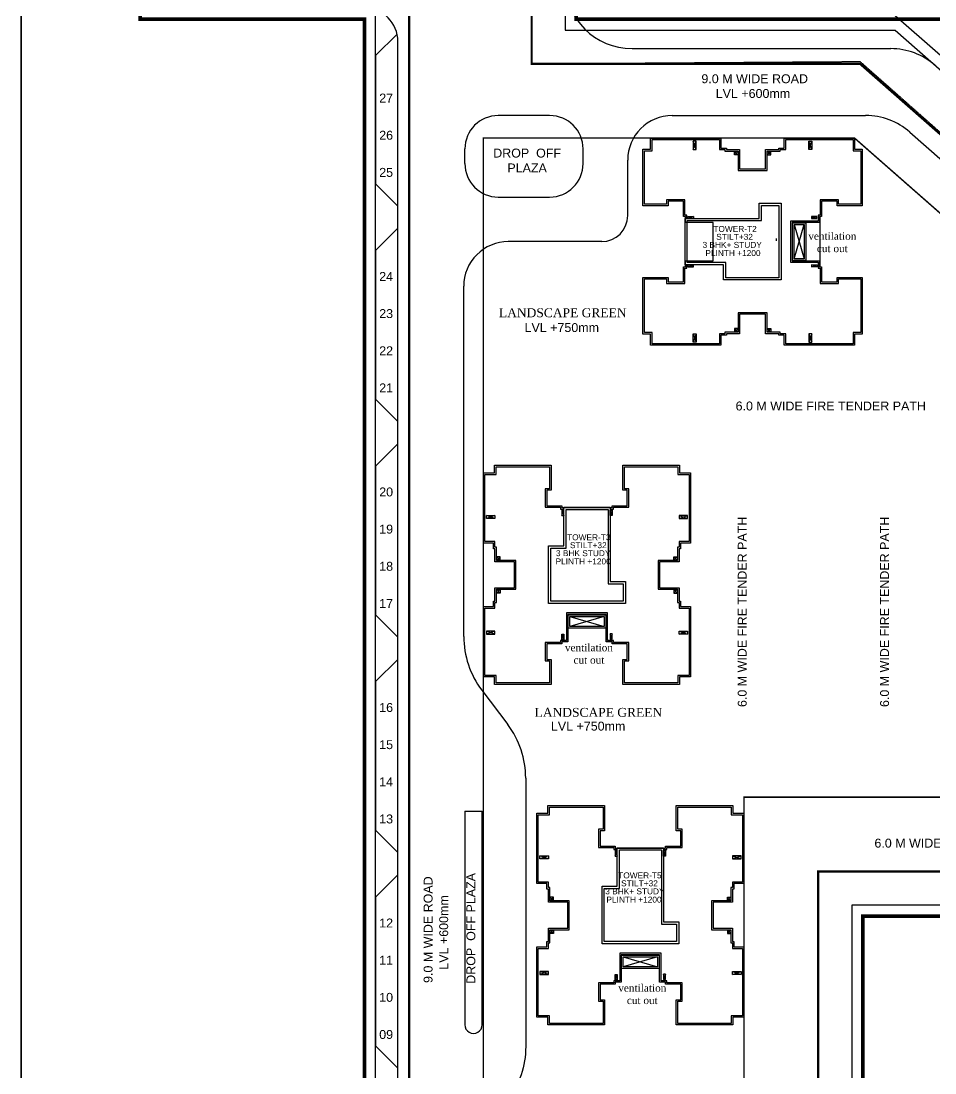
# Model space of a CAD drawing. Header units: millimetres. Extents: x 2061841 to 105821645, y -77612 to 48520811.
# Drawn here: x 105364670 to 105367483, y 48475048 to 48478287 of the extents above; entities that cross this region are included whole.
import ezdxf

# ---------------------------------------------------------------- set-up
doc = ezdxf.new("R2010")
doc.units = ezdxf.units.MM
doc.header["$LTSCALE"] = 10
doc.header["$MEASUREMENT"] = 0
for name, pattern in [('CENTER', [2, 1.25, -0.25, 0.25, -0.25]), ('DASHDOT', [1, 0.5, -0.25, 0, -0.25]), ('HIDDEN', [0.375, 0.25, -0.125])]:
    doc.linetypes.add(name, pattern=pattern)
for name, color, linetype in [('AC-GRND', 1, 'Continuous'), ('BORDER', 5, 'Continuous'), ('S-OPENING', 6, 'Continuous'), ('SHEET-TEXT', 7, 'Continuous')]:
    doc.layers.add(name, color=color, linetype=linetype)
doc.styles.add('Century', font='swiss.ttf')
doc.styles.add('Times', font='times.ttf')

# ---------------------------------------------------------------- blocks, each defined once
blk = doc.blocks.new('A$C82ecaa04')
at = {"layer": 'AC-GRND', "color": 2, "linetype": 'HIDDEN', "ltscale": 5}
blk.add_lwpolyline([(36173, -285933), (36173, -51647), (12900, -51647, -0.4142136), (8700, -47447), (8700, -46249), (8700, -38373), (6000, -38373), (6000, -27750), (6000, -24542), (8700, -24542), (8700, -6000), (28097, -6000), (52671, -27575), (52671, -54347), (52671, -66347), (96841, -66047), (146543, -109977), (146544, -130680), (142044, -130680), (142044, -170041), (125008, -170041), (125008, -175041), (91225, -175041), (91225, -240684)], format="xyb", dxfattribs=at)
blk = doc.blocks.new('TOWER-A TYPICAL FLOOR FRAMING PLAN N')
at = {"layer": 'BORDER', "color": 5}
blk.add_line((102601669.9, 48579100.4, 101.1), (102601669.9, 48519700.5, 101.1), dxfattribs=at)
at = {"layer": 'BORDER', "color": 5, "elevation": 101.1}
blk.add_lwpolyline([(102601669.4, 48577833.4), (102613169.4, 48577833.4), (102613169.4, 48568734.9), (102601669.4, 48568734.9)], close=True, dxfattribs=at)
at = {"layer": 'SHEET-TEXT', "ltscale": 51}
blk.add_line((102602634.5, 48577833.4, 101.1), (102606112.2, 48574780.5, 101.1), dxfattribs=at)
at = {"layer": 'SHEET-TEXT', "color": 8}
for p, q in [((102602827.1, 48576261.3, 101.1), (102602761, 48576195.2, 101.1)), ((102602829.7, 48571119.6, 101.1), (102602829.7, 48576238.4, 101.1)), ((102603550.4, 48576216.3, 101.1), (102604347.1, 48576216.3, 101.1)), ((102602761, 48576195.2, 101.1), (102602761, 48575800.5, 101.1)), ((102603296.7, 48576010.4, 101.1), (102603138.6, 48576010.4, 101.1)), ((102603674.2, 48576010.4, 101.1), (102604269.5, 48576010.4, 101.1)), ((102604405.4, 48575959.2, 101.1), (102604764.4, 48575644, 101.1)), ((102603035.6, 48575862.4, 101.1), (102603035.6, 48575907.4, 101.1)), ((102603399.7, 48575862.4, 101.1), (102603399.7, 48575907.4, 101.1)), ((102603536.9, 48575702.2, 101.1), (102603536.9, 48575873.1, 101.1)), ((102602829.7, 48575731.8, 101.1), (102602761, 48575800.5, 101.1)), ((102603138.6, 48575759.4, 101.1), (102603296.7, 48575759.4, 101.1)), ((102602829.7, 48575663.2, 101.1), (102602761, 48575594.5, 101.1)), ((102603456.9, 48575622.1, 101.1), (102603169.5, 48575622.1, 101.1)), ((102602761, 48575594.5, 101.1), (102602761, 48575136.9, 101.1)), ((102603032.2, 48574406.1, 101.1), (102603032.2, 48575484.8, 101.1)), ((102602829.7, 48575068.2, 101.1), (102602761, 48575136.9, 101.1)), ((102602829.7, 48574999.6, 101.1), (102602761, 48574931, 101.1)), ((102602761, 48574931, 101.1), (102602761, 48574473.3, 101.1)), ((102602829.7, 48574404.7, 101.1), (102602761, 48574473.3, 101.1)), ((102602829.7, 48574336, 101.1), (102602761, 48574267.4, 101.1)), ((102602761, 48574267.4, 101.1), (102602761, 48573809.7, 101.1)), ((102603087.5, 48574241.4, 101.1), (102603167.6, 48574135, 101.1)), ((102603035.6, 48573868.8, 101.1), (102603035.6, 48573211.1, 101.1)), ((102603035.6, 48573868.8, 101.1), (102603089, 48573868.8, 101.1)), ((102603089, 48573211.1, 101.1), (102603089, 48573868.8, 101.1)), ((102602829.7, 48573741.1, 101.1), (102602761, 48573809.7, 101.1)), ((102602829.7, 48573672.4, 101.1), (102602761, 48573603.8, 101.1)), ((102602761, 48573603.8, 101.1), (102602761, 48573146.1, 101.1)), ((102602829.7, 48573077.5, 101.1), (102602761, 48573146.1, 101.1))]:
    blk.add_line(p, q, dxfattribs=at)
at = {"layer": 'SHEET-TEXT', "ltscale": 0.5}
for p, q in [((102603611.9, 48575902.1, 101.1), (102603611.9, 48575936.4, 101.1)), ((102603611.9, 48575936.4, 101.1), (102603819.1, 48575936.4, 101.1)), ((102603819.1, 48575936.4, 101.1), (102603819.1, 48575905.5, 101.1)), ((102604023.7, 48575905.5, 101.1), (102604023.7, 48575936.4, 101.1)), ((102604023.7, 48575936.4, 101.1), (102604230.9, 48575936.4, 101.1)), ((102604230.9, 48575936.4, 101.1), (102604230.9, 48575902.1, 101.1)), ((102603588.4, 48575737.1, 101.1), (102603588.4, 48575902.1, 101.1)), ((102603588.4, 48575902.1, 101.1), (102603611.9, 48575902.1, 101.1)), ((102603819.1, 48575905.5, 101.1), (102603836.3, 48575905.5, 101.1)), ((102603836.3, 48575905.5, 101.1), (102603836.3, 48575900.9, 101.1)), ((102603836.3, 48575900.9, 101.1), (102603876.9, 48575900.9, 101.1)), ((102603876.9, 48575900.9, 101.1), (102603876.9, 48575841.2, 101.1)), ((102603965.9, 48575841.2, 101.1), (102603965.9, 48575900.9, 101.1)), ((102603965.9, 48575900.9, 101.1), (102604006.5, 48575900.9, 101.1)), ((102604006.5, 48575900.9, 101.1), (102604006.5, 48575905.5, 101.1)), ((102604006.5, 48575905.5, 101.1), (102604023.7, 48575905.5, 101.1)), ((102604230.9, 48575902.1, 101.1), (102604254.3, 48575902.1, 101.1)), ((102604254.3, 48575902.1, 101.1), (102604254.3, 48575737.1, 101.1)), ((102603876.9, 48575841.2, 101.1), (102603921.4, 48575841.2, 101.1)), ((102603921.4, 48575841.2, 101.1), (102603965.9, 48575841.2, 101.1)), ((102603713.3, 48575750.8, 101.1), (102603656.5, 48575750.8, 101.1)), ((102603656.5, 48575750.8, 101.1), (102603656.5, 48575737.1, 101.1)), ((102603713.3, 48575703.9, 101.1), (102603713.3, 48575750.8, 101.1)), ((102604186.2, 48575750.8, 101.1), (102604129.5, 48575750.8, 101.1)), ((102604129.5, 48575750.8, 101.1), (102604129.5, 48575703.9, 101.1)), ((102604186.2, 48575737.1, 101.1), (102604186.2, 48575750.8, 101.1)), ((102603656.5, 48575737.1, 101.1), (102603588.4, 48575737.1, 101.1)), ((102604254.3, 48575737.1, 101.1), (102604186.2, 48575737.1, 101.1)), ((102603719.1, 48575703.9, 101.1), (102603713.3, 48575703.9, 101.1)), ((102603719.1, 48575693.6, 101.1), (102603719.1, 48575703.9, 101.1)), ((102604038.5, 48575685.6, 101.1), (102604038.5, 48575558.6, 101.1)), ((102604123.1, 48575685.6, 101.1), (102604038.5, 48575685.6, 101.1)), ((102604129.5, 48575703.9, 101.1), (102604123.1, 48575703.9, 101.1)), ((102604123.1, 48575703.9, 101.1), (102604123.1, 48575685.6, 101.1)), ((102604038.5, 48575558.6, 101.1), (102604123.1, 48575558.6, 101.1)), ((102604123.1, 48575558.6, 101.1), (102604123.1, 48575540.3, 101.1)), ((102603713.3, 48575493.4, 101.1), (102603713.3, 48575540.3, 101.1)), ((102603713.3, 48575540.3, 101.1), (102603719.1, 48575540.3, 101.1)), ((102603719.1, 48575540.3, 101.1), (102603719.1, 48575550.6, 101.1)), ((102604123.1, 48575540.3, 101.1), (102604129.5, 48575540.3, 101.1)), ((102604129.5, 48575540.3, 101.1), (102604129.5, 48575493.4, 101.1)), ((102603588.4, 48575342.1, 101.1), (102603588.4, 48575507.1, 101.1)), ((102603588.4, 48575507.1, 101.1), (102603656.5, 48575507.1, 101.1)), ((102603656.5, 48575507.1, 101.1), (102603656.5, 48575493.4, 101.1)), ((102603656.5, 48575493.4, 101.1), (102603713.3, 48575493.4, 101.1)), ((102604129.5, 48575493.4, 101.1), (102604186.2, 48575493.4, 101.1)), ((102604186.2, 48575493.4, 101.1), (102604186.2, 48575507.1, 101.1)), ((102604186.2, 48575507.1, 101.1), (102604254.3, 48575507.1, 101.1)), ((102604254.3, 48575507.1, 101.1), (102604254.3, 48575342.1, 101.1)), ((102603921.4, 48575403, 101.1), (102603876.9, 48575403, 101.1)), ((102603876.9, 48575403, 101.1), (102603876.9, 48575343.3, 101.1)), ((102603965.9, 48575403, 101.1), (102603921.4, 48575403, 101.1)), ((102603965.9, 48575343.3, 101.1), (102603965.9, 48575403, 101.1)), ((102603611.9, 48575342.1, 101.1), (102603588.4, 48575342.1, 101.1)), ((102603611.9, 48575307.8, 101.1), (102603611.9, 48575342.1, 101.1)), ((102603836.3, 48575338.7, 101.1), (102603819.1, 48575338.7, 101.1)), ((102603819.1, 48575338.7, 101.1), (102603819.1, 48575307.8, 101.1)), ((102603876.9, 48575343.3, 101.1), (102603836.3, 48575343.3, 101.1)), ((102603836.3, 48575343.3, 101.1), (102603836.3, 48575338.7, 101.1)), ((102604006.5, 48575343.3, 101.1), (102603965.9, 48575343.3, 101.1)), ((102604006.5, 48575338.7, 101.1), (102604006.5, 48575343.3, 101.1)), ((102604023.7, 48575338.7, 101.1), (102604006.5, 48575338.7, 101.1)), ((102604023.7, 48575307.8, 101.1), (102604023.7, 48575338.7, 101.1)), ((102604254.3, 48575342.1, 101.1), (102604230.9, 48575342.1, 101.1)), ((102604230.9, 48575342.1, 101.1), (102604230.9, 48575307.8, 101.1)), ((102603819.1, 48575307.8, 101.1), (102603611.9, 48575307.8, 101.1)), ((102604230.9, 48575307.8, 101.1), (102604023.7, 48575307.8, 101.1)), ((102603097.4, 48574698.4, 101.1), (102603097.4, 48574905.6, 101.1)), ((102603097.4, 48574905.6, 101.1), (102603131.7, 48574905.6, 101.1)), ((102603131.7, 48574905.6, 101.1), (102603131.7, 48574929.1, 101.1)), ((102603131.7, 48574929.1, 101.1), (102603296.7, 48574929.1, 101.1)), ((102603296.7, 48574929.1, 101.1), (102603296.7, 48574861, 101.1)), ((102603526.7, 48574861, 101.1), (102603526.7, 48574929.1, 101.1)), ((102603526.7, 48574929.1, 101.1), (102603691.7, 48574929.1, 101.1)), ((102603691.7, 48574929.1, 101.1), (102603691.7, 48574905.6, 101.1)), ((102603691.7, 48574905.6, 101.1), (102603726, 48574905.6, 101.1)), ((102603726, 48574905.6, 101.1), (102603726, 48574698.4, 101.1)), ((102603296.7, 48574861, 101.1), (102603283, 48574861, 101.1)), ((102603283, 48574861, 101.1), (102603283, 48574804.3, 101.1)), ((102603540.4, 48574861, 101.1), (102603526.7, 48574861, 101.1)), ((102603540.4, 48574804.3, 101.1), (102603540.4, 48574861, 101.1)), ((102603283, 48574804.3, 101.1), (102603329.9, 48574804.3, 101.1)), ((102603329.9, 48574804.3, 101.1), (102603329.9, 48574798.4, 101.1)), ((102603329.9, 48574798.4, 101.1), (102603340.2, 48574798.4, 101.1)), ((102603483.2, 48574798.4, 101.1), (102603493.5, 48574798.4, 101.1)), ((102603493.5, 48574798.4, 101.1), (102603493.5, 48574804.3, 101.1)), ((102603493.5, 48574804.3, 101.1), (102603540.4, 48574804.3, 101.1)), ((102603128.3, 48574698.4, 101.1), (102603097.4, 48574698.4, 101.1)), ((102603128.3, 48574681.3, 101.1), (102603128.3, 48574698.4, 101.1)), ((102603132.9, 48574681.3, 101.1), (102603128.3, 48574681.3, 101.1)), ((102603132.9, 48574640.7, 101.1), (102603132.9, 48574681.3, 101.1)), ((102603695.1, 48574681.3, 101.1), (102603690.5, 48574681.3, 101.1)), ((102603690.5, 48574681.3, 101.1), (102603690.5, 48574640.7, 101.1)), ((102603726, 48574698.4, 101.1), (102603695.1, 48574698.4, 101.1)), ((102603695.1, 48574698.4, 101.1), (102603695.1, 48574681.3, 101.1)), ((102603192.6, 48574640.7, 101.1), (102603132.9, 48574640.7, 101.1)), ((102603192.6, 48574596.2, 101.1), (102603192.6, 48574640.7, 101.1)), ((102603690.5, 48574640.7, 101.1), (102603630.8, 48574640.7, 101.1)), ((102603630.8, 48574640.7, 101.1), (102603630.8, 48574596.2, 101.1)), ((102603192.6, 48574551.7, 101.1), (102603192.6, 48574596.2, 101.1)), ((102603630.8, 48574596.2, 101.1), (102603630.8, 48574551.7, 101.1)), ((102603132.9, 48574511, 101.1), (102603132.9, 48574551.7, 101.1)), ((102603132.9, 48574551.7, 101.1), (102603192.6, 48574551.7, 101.1)), ((102603630.8, 48574551.7, 101.1), (102603690.5, 48574551.7, 101.1)), ((102603690.5, 48574551.7, 101.1), (102603690.5, 48574511, 101.1)), ((102603097.4, 48574286.7, 101.1), (102603097.4, 48574493.9, 101.1)), ((102603097.4, 48574493.9, 101.1), (102603128.3, 48574493.9, 101.1)), ((102603128.3, 48574493.9, 101.1), (102603128.3, 48574511, 101.1)), ((102603128.3, 48574511, 101.1), (102603132.9, 48574511, 101.1)), ((102603690.5, 48574511, 101.1), (102603695.1, 48574511, 101.1)), ((102603695.1, 48574511, 101.1), (102603695.1, 48574493.9, 101.1)), ((102603695.1, 48574493.9, 101.1), (102603726, 48574493.9, 101.1)), ((102603726, 48574493.9, 101.1), (102603726, 48574286.7, 101.1)), ((102603475.2, 48574479, 101.1), (102603348.2, 48574479, 101.1)), ((102603348.2, 48574479, 101.1), (102603348.2, 48574394.4, 101.1)), ((102603475.2, 48574394.4, 101.1), (102603475.2, 48574479, 101.1)), ((102603329.9, 48574388, 101.1), (102603283, 48574388, 101.1)), ((102603283, 48574388, 101.1), (102603283, 48574331.3, 101.1)), ((102603348.2, 48574394.4, 101.1), (102603329.9, 48574394.4, 101.1)), ((102603329.9, 48574394.4, 101.1), (102603329.9, 48574388, 101.1)), ((102603493.5, 48574394.4, 101.1), (102603475.2, 48574394.4, 101.1)), ((102603493.5, 48574388, 101.1), (102603493.5, 48574394.4, 101.1)), ((102603540.4, 48574388, 101.1), (102603493.5, 48574388, 101.1)), ((102603540.4, 48574331.3, 101.1), (102603540.4, 48574388, 101.1)), ((102603283, 48574331.3, 101.1), (102603296.7, 48574331.3, 101.1)), ((102603296.7, 48574331.3, 101.1), (102603296.7, 48574263.2, 101.1)), ((102603526.7, 48574263.2, 101.1), (102603526.7, 48574331.3, 101.1)), ((102603526.7, 48574331.3, 101.1), (102603540.4, 48574331.3, 101.1)), ((102603131.7, 48574286.7, 101.1), (102603097.4, 48574286.7, 101.1)), ((102603131.7, 48574263.2, 101.1), (102603131.7, 48574286.7, 101.1)), ((102603296.7, 48574263.2, 101.1), (102603131.7, 48574263.2, 101.1)), ((102603691.7, 48574263.2, 101.1), (102603526.7, 48574263.2, 101.1)), ((102603726, 48574286.7, 101.1), (102603691.7, 48574286.7, 101.1)), ((102603691.7, 48574286.7, 101.1), (102603691.7, 48574263.2, 101.1)), ((102603296.1, 48573857.6, 101.1), (102603296.1, 48573881.1, 101.1)), ((102603296.1, 48573881.1, 101.1), (102603461.1, 48573881.1, 101.1)), ((102603461.1, 48573881.1, 101.1), (102603461.1, 48573813, 101.1)), ((102603691, 48573813, 101.1), (102603691, 48573881.1, 101.1)), ((102603691, 48573881.1, 101.1), (102603856, 48573881.1, 101.1)), ((102603856, 48573881.1, 101.1), (102603856, 48573857.6, 101.1)), ((102603261.8, 48573650.4, 101.1), (102603261.8, 48573857.6, 101.1)), ((102603261.8, 48573857.6, 101.1), (102603296.1, 48573857.6, 101.1)), ((102603856, 48573857.6, 101.1), (102603890.3, 48573857.6, 101.1)), ((102603890.3, 48573857.6, 101.1), (102603890.3, 48573650.4, 101.1)), ((102603461.1, 48573813, 101.1), (102603447.3, 48573813, 101.1)), ((102603447.3, 48573813, 101.1), (102603447.3, 48573756.3, 101.1)), ((102603704.8, 48573813, 101.1), (102603691, 48573813, 101.1)), ((102603704.8, 48573756.3, 101.1), (102603704.8, 48573813, 101.1)), ((102603447.3, 48573756.3, 101.1), (102603494.3, 48573756.3, 101.1)), ((102603494.3, 48573756.3, 101.1), (102603494.3, 48573750.4, 101.1)), ((102603494.3, 48573750.4, 101.1), (102603504.5, 48573750.4, 101.1)), ((102603647.6, 48573750.4, 101.1), (102603657.9, 48573750.4, 101.1)), ((102603657.9, 48573750.4, 101.1), (102603657.9, 48573756.3, 101.1)), ((102603657.9, 48573756.3, 101.1), (102603704.8, 48573756.3, 101.1)), ((102603292.7, 48573650.4, 101.1), (102603261.8, 48573650.4, 101.1)), ((102603292.7, 48573633.3, 101.1), (102603292.7, 48573650.4, 101.1)), ((102603890.3, 48573650.4, 101.1), (102603859.5, 48573650.4, 101.1)), ((102603859.5, 48573650.4, 101.1), (102603859.5, 48573633.3, 101.1)), ((102603297.2, 48573633.3, 101.1), (102603292.7, 48573633.3, 101.1)), ((102603297.2, 48573592.7, 101.1), (102603297.2, 48573633.3, 101.1)), ((102603859.5, 48573633.3, 101.1), (102603854.9, 48573633.3, 101.1)), ((102603854.9, 48573633.3, 101.1), (102603854.9, 48573592.7, 101.1)), ((102603357, 48573592.7, 101.1), (102603297.2, 48573592.7, 101.1)), ((102603357, 48573548.1, 101.1), (102603357, 48573592.7, 101.1)), ((102603854.9, 48573592.7, 101.1), (102603795.2, 48573592.7, 101.1)), ((102603795.2, 48573592.7, 101.1), (102603795.2, 48573548.1, 101.1)), ((102603357, 48573503.6, 101.1), (102603357, 48573548.1, 101.1)), ((102603795.2, 48573548.1, 101.1), (102603795.2, 48573503.6, 101.1)), ((102603297.2, 48573463, 101.1), (102603297.2, 48573503.6, 101.1)), ((102603297.2, 48573503.6, 101.1), (102603357, 48573503.6, 101.1)), ((102603795.2, 48573503.6, 101.1), (102603854.9, 48573503.6, 101.1)), ((102603854.9, 48573503.6, 101.1), (102603854.9, 48573463, 101.1)), ((102603292.7, 48573445.9, 101.1), (102603292.7, 48573463, 101.1)), ((102603292.7, 48573463, 101.1), (102603297.2, 48573463, 101.1)), ((102603854.9, 48573463, 101.1), (102603859.5, 48573463, 101.1)), ((102603859.5, 48573463, 101.1), (102603859.5, 48573445.9, 101.1)), ((102603261.8, 48573238.7, 101.1), (102603261.8, 48573445.9, 101.1)), ((102603261.8, 48573445.9, 101.1), (102603292.7, 48573445.9, 101.1)), ((102603639.6, 48573431, 101.1), (102603512.6, 48573431, 101.1)), ((102603512.6, 48573431, 101.1), (102603512.6, 48573346.4, 101.1)), ((102603639.6, 48573346.4, 101.1), (102603639.6, 48573431, 101.1)), ((102603859.5, 48573445.9, 101.1), (102603890.3, 48573445.9, 101.1)), ((102603890.3, 48573445.9, 101.1), (102603890.3, 48573238.7, 101.1)), ((102603494.3, 48573340, 101.1), (102603447.3, 48573340, 101.1)), ((102603447.3, 48573340, 101.1), (102603447.3, 48573283.3, 101.1)), ((102603512.6, 48573346.4, 101.1), (102603494.3, 48573346.4, 101.1)), ((102603494.3, 48573346.4, 101.1), (102603494.3, 48573340, 101.1)), ((102603657.9, 48573346.4, 101.1), (102603639.6, 48573346.4, 101.1)), ((102603657.9, 48573340, 101.1), (102603657.9, 48573346.4, 101.1)), ((102603704.8, 48573340, 101.1), (102603657.9, 48573340, 101.1)), ((102603704.8, 48573283.3, 101.1), (102603704.8, 48573340, 101.1)), ((102603447.3, 48573283.3, 101.1), (102603461.1, 48573283.3, 101.1)), ((102603461.1, 48573283.3, 101.1), (102603461.1, 48573215.2, 101.1)), ((102603691, 48573215.2, 101.1), (102603691, 48573283.3, 101.1)), ((102603691, 48573283.3, 101.1), (102603704.8, 48573283.3, 101.1)), ((102603296.1, 48573238.7, 101.1), (102603261.8, 48573238.7, 101.1)), ((102603296.1, 48573215.2, 101.1), (102603296.1, 48573238.7, 101.1)), ((102603890.3, 48573238.7, 101.1), (102603856, 48573238.7, 101.1)), ((102603856, 48573238.7, 101.1), (102603856, 48573215.2, 101.1)), ((102603461.1, 48573215.2, 101.1), (102603296.1, 48573215.2, 101.1)), ((102603856, 48573215.2, 101.1), (102603691, 48573215.2, 101.1))]:
    blk.add_line(p, q, dxfattribs=at)
at = {"layer": 'SHEET-TEXT', "ltscale": 3500}
for p, q in [((102603748, 48575905.5, 101.1), (102603738.9, 48575931.8, 101.1)), ((102603738.9, 48575905.5, 101.1), (102603748, 48575931.8, 101.1)), ((102604094.7, 48575905.5, 101.1), (102604103.9, 48575931.8, 101.1)), ((102604103.9, 48575905.5, 101.1), (102604094.7, 48575931.8, 101.1)), ((102603875.7, 48575899.8, 101.1), (102603865.4, 48575889.8, 101.1)), ((102603865.4, 48575899.8, 101.1), (102603875.7, 48575889.8, 101.1)), ((102603965.9, 48575900.9, 101.1), (102603977.3, 48575889.8, 101.1)), ((102603977.3, 48575900.9, 101.1), (102603965.9, 48575889.8, 101.1)), ((102603722.5, 48575699.3, 101.1), (102603739.1, 48575693.6, 101.1)), ((102603739.1, 48575699.3, 101.1), (102603722.5, 48575693.6, 101.1)), ((102604119.6, 48575699.3, 101.1), (102604103.1, 48575693.6, 101.1)), ((102604103.1, 48575699.3, 101.1), (102604119.6, 48575693.6, 101.1)), ((102603722.5, 48575544.9, 101.1), (102603739.1, 48575550.6, 101.1)), ((102603739.1, 48575544.9, 101.1), (102603722.5, 48575550.6, 101.1)), ((102604120.2, 48575544.9, 101.1), (102604103.1, 48575550.6, 101.1)), ((102604103.1, 48575544.9, 101.1), (102604120.2, 48575550.6, 101.1)), ((102603748, 48575338.7, 101.1), (102603738.9, 48575312.4, 101.1)), ((102603738.9, 48575338.7, 101.1), (102603748, 48575312.4, 101.1)), ((102603876.9, 48575343.3, 101.1), (102603865.4, 48575354.4, 101.1)), ((102603865.4, 48575343.3, 101.1), (102603876.9, 48575354.4, 101.1)), ((102603965.9, 48575343.3, 101.1), (102603977.3, 48575354.4, 101.1)), ((102603977.3, 48575343.3, 101.1), (102603965.9, 48575354.4, 101.1)), ((102604094.7, 48575338.7, 101.1), (102604103.9, 48575312.4, 101.1)), ((102604103.9, 48575338.7, 101.1), (102604094.7, 48575312.4, 101.1)), ((102603128.3, 48574769.5, 101.1), (102603102, 48574778.6, 101.1)), ((102603128.3, 48574778.6, 101.1), (102603102, 48574769.5, 101.1)), ((102603334.5, 48574795, 101.1), (102603340.2, 48574778.4, 101.1)), ((102603334.5, 48574778.4, 101.1), (102603340.2, 48574795, 101.1)), ((102603488.9, 48574795, 101.1), (102603483.2, 48574778.4, 101.1)), ((102603488.9, 48574778.4, 101.1), (102603483.2, 48574795, 101.1)), ((102603695.1, 48574769.5, 101.1), (102603721.4, 48574778.6, 101.1)), ((102603695.1, 48574778.6, 101.1), (102603721.4, 48574769.5, 101.1)), ((102603132.9, 48574640.7, 101.1), (102603144, 48574652.1, 101.1)), ((102603132.9, 48574652.1, 101.1), (102603144, 48574640.7, 101.1)), ((102603689.4, 48574641.8, 101.1), (102603679.4, 48574652.1, 101.1)), ((102603689.4, 48574652.1, 101.1), (102603679.4, 48574641.8, 101.1)), ((102603132.9, 48574551.7, 101.1), (102603144, 48574540.2, 101.1)), ((102603132.9, 48574540.2, 101.1), (102603144, 48574551.7, 101.1)), ((102603690.5, 48574551.7, 101.1), (102603679.4, 48574540.2, 101.1)), ((102603690.5, 48574540.2, 101.1), (102603679.4, 48574551.7, 101.1)), ((102603128.3, 48574422.8, 101.1), (102603102, 48574413.7, 101.1)), ((102603128.3, 48574413.7, 101.1), (102603102, 48574422.8, 101.1)), ((102603695.1, 48574422.8, 101.1), (102603721.4, 48574413.7, 101.1)), ((102603695.1, 48574413.7, 101.1), (102603721.4, 48574422.8, 101.1)), ((102603334.5, 48574397.3, 101.1), (102603340.2, 48574414.5, 101.1)), ((102603334.5, 48574414.5, 101.1), (102603340.2, 48574397.3, 101.1)), ((102603488.9, 48574397.9, 101.1), (102603483.2, 48574414.5, 101.1)), ((102603488.9, 48574414.5, 101.1), (102603483.2, 48574397.9, 101.1)), ((102603498.8, 48573747, 101.1), (102603504.5, 48573730.4, 101.1)), ((102603498.8, 48573730.4, 101.1), (102603504.5, 48573747, 101.1)), ((102603653.3, 48573747, 101.1), (102603647.6, 48573730.4, 101.1)), ((102603653.3, 48573730.4, 101.1), (102603647.6, 48573747, 101.1)), ((102603292.7, 48573721.5, 101.1), (102603266.3, 48573730.6, 101.1)), ((102603292.7, 48573730.6, 101.1), (102603266.3, 48573721.5, 101.1)), ((102603859.5, 48573721.5, 101.1), (102603885.8, 48573730.6, 101.1)), ((102603859.5, 48573730.6, 101.1), (102603885.8, 48573721.5, 101.1)), ((102603297.2, 48573592.7, 101.1), (102603308.3, 48573604.1, 101.1)), ((102603297.2, 48573604.1, 101.1), (102603308.3, 48573592.7, 101.1)), ((102603853.7, 48573593.8, 101.1), (102603843.8, 48573604.1, 101.1)), ((102603853.7, 48573604.1, 101.1), (102603843.8, 48573593.8, 101.1)), ((102603297.2, 48573503.6, 101.1), (102603308.3, 48573492.2, 101.1)), ((102603297.2, 48573492.2, 101.1), (102603308.3, 48573503.6, 101.1)), ((102603854.9, 48573503.6, 101.1), (102603843.8, 48573492.2, 101.1)), ((102603854.9, 48573492.2, 101.1), (102603843.8, 48573503.6, 101.1)), ((102603292.7, 48573374.8, 101.1), (102603266.3, 48573365.7, 101.1)), ((102603292.7, 48573365.7, 101.1), (102603266.3, 48573374.8, 101.1)), ((102603498.8, 48573349.3, 101.1), (102603504.5, 48573366.5, 101.1)), ((102603498.8, 48573366.5, 101.1), (102603504.5, 48573349.3, 101.1)), ((102603653.3, 48573349.9, 101.1), (102603647.6, 48573366.5, 101.1)), ((102603653.3, 48573366.5, 101.1), (102603647.6, 48573349.9, 101.1)), ((102603859.5, 48573374.8, 101.1), (102603885.8, 48573365.7, 101.1)), ((102603859.5, 48573365.7, 101.1), (102603885.8, 48573374.8, 101.1))]:
    blk.add_line(p, q, dxfattribs=at)
at = {"layer": 'SHEET-TEXT'}
for p, q in [((102604049.5, 48575569.6, 101.1), (102604080.5, 48575674.6, 101.1)), ((102604049.5, 48575674.6, 101.1), (102604080.5, 48575569.6, 101.1)), ((102603994.3, 48575631.4, 101.1), (102603994.3, 48575624.2, 101.1)), ((102603359.2, 48574468, 101.1), (102603464.2, 48574437, 101.1)), ((102603464.2, 48574468, 101.1), (102603359.2, 48574437, 101.1)), ((102603523.5, 48573420, 101.1), (102603628.6, 48573389, 101.1)), ((102603628.6, 48573420, 101.1), (102603523.5, 48573389, 101.1))]:
    blk.add_line(p, q, dxfattribs=at)
at = {"layer": 'SHEET-TEXT', "linetype": 'CENTER', "ltscale": 3, "const_width": 11.4, "elevation": 101.1}
for points in [[(102605529.1, 48575639.6), (102605526.8, 48573545.2), (102604261, 48573545.2), (102604261, 48572317.8)], [(102602726.7, 48571021.5), (102602726.7, 48576307), (102602036.3, 48576307), (102602036.3, 48577687.9), (102603378.8, 48577687.9), (102603378.8, 48576307), (102604373.3, 48576307), (102605205.7, 48576307), (102605795.3, 48575789.4), (102605795.3, 48575655.5), (102605529.1, 48575655.5)]]:
    blk.add_lwpolyline(points, dxfattribs=at)
at = {"layer": 'SHEET-TEXT', "color": 8, "elevation": 101.1}
blk.add_lwpolyline([(102602785.3, 48571016.8), (102602761, 48571037.4), (102602761, 48576341.3), (102602070.6, 48576341.3), (102602070.6, 48577653.6), (102602787.4, 48577653.6), (102603344.5, 48577164.5), (102603344.5, 48576272.7), (102604360.4, 48576272.7), (102605492.5, 48575278.8), (102605492.5, 48573579.6), (102604226.7, 48573579.6), (102604226.7, 48572283.4), (102607295.3, 48572283.4), (102607295.3, 48572245.1), (102608829.7, 48572245.1), (102608829.7, 48572130), (102609325.5, 48572130), (102609505, 48571971.2), (102608995.2, 48570856.2), (102607295.3, 48570856.2), (102607295.3, 48570817.8), (102603019.6, 48570817.8), (102603004.4, 48570830.7)], dxfattribs=at)
at = {"layer": 'SHEET-TEXT', "color": 8, "linetype": 'DASHDOT', "ltscale": 5, "const_width": 6.86, "elevation": 101.1}
blk.add_lwpolyline([(102608726.7, 48572142.1), (102607192.4, 48572142.1), (102607192.4, 48572180.5), (102604123.7, 48572180.5), (102604123.7, 48573682.6), (102605389.5, 48573682.6), (102605389.5, 48575171.3), (102604252.2, 48576169.7), (102603241.5, 48576169.7), (102603241.5, 48577057), (102602679.2, 48577550.6), (102602173.6, 48577550.6), (102602173.6, 48576444.3), (102602864, 48576444.3), (102602864, 48571145.1), (102603128.1, 48570920.8), (102607192.4, 48570920.8), (102607192.4, 48570959.2), (102608928.8, 48570959.2), (102609379.7, 48571944.6), (102609286.4, 48572027.1), (102608726.7, 48572027.1)], close=True, dxfattribs=at)
at = {"layer": 'SHEET-TEXT', "color": 8, "linetype": 'HIDDEN', "ltscale": 10, "const_width": 4.58, "elevation": 101.1}
blk.add_lwpolyline([(102605160.7, 48575128.6), (102605160.7, 48573911.4), (102603894.9, 48573911.4), (102603894.9, 48571951.6), (102606963.5, 48571951.6), (102606963.5, 48571913.3), (102608497.9, 48571913.3), (102608497.9, 48571798.2), (102609061.1, 48571798.2), (102608782.1, 48571188), (102606963.6, 48571188), (102606963.6, 48571149.6), (102603141.4, 48571149.6), (102603092.8, 48571190.9), (102603092.8, 48575940.9), (102604235.4, 48575940.9)], close=True, dxfattribs=at)
at = {"layer": 'SHEET-TEXT', "ltscale": 0.5, "elevation": 101.1}
for points in [[(102603714.5, 48575693.6), (102603714.5, 48575699.3), (102603708.7, 48575699.3), (102603708.7, 48575746.2), (102603661.1, 48575746.2), (102603661.1, 48575732.5), (102603583.9, 48575732.5), (102603583.9, 48575906.6), (102603607.3, 48575906.6), (102603607.3, 48575941), (102603823.7, 48575941), (102603823.7, 48575910.1), (102603840.8, 48575910.1), (102603840.8, 48575905.5), (102603881.4, 48575905.5), (102603881.4, 48575845.8), (102603921.4, 48575845.8), (102603961.3, 48575845.8), (102603961.3, 48575905.5), (102604001.9, 48575905.5), (102604001.9, 48575910.1), (102604019.1, 48575910.1), (102604019.1, 48575941), (102604235.4, 48575941), (102604235.4, 48575906.6), (102604258.9, 48575906.6), (102604258.9, 48575732.5), (102604181.7, 48575732.5), (102604181.7, 48575746.2), (102604134.1, 48575746.2), (102604134.1, 48575699.3), (102604127.7, 48575699.3), (102604127.7, 48575681)], [(102604127.7, 48575681), (102604043.1, 48575681), (102604043.1, 48575563.2), (102604127.7, 48575563.2), (102604127.7, 48575544.9), (102604134.1, 48575544.9), (102604134.1, 48575498), (102604181.7, 48575498), (102604181.7, 48575511.7), (102604258.9, 48575511.7), (102604258.9, 48575337.5), (102604235.4, 48575337.5), (102604235.4, 48575303.2), (102604019.1, 48575303.2), (102604019.1, 48575334.1), (102604001.9, 48575334.1), (102604001.9, 48575338.7), (102603961.3, 48575338.7), (102603961.3, 48575398.4), (102603921.4, 48575398.4), (102603881.4, 48575398.4), (102603881.4, 48575338.7), (102603840.8, 48575338.7), (102603840.8, 48575334.1), (102603823.7, 48575334.1), (102603823.7, 48575303.2), (102603607.3, 48575303.2), (102603607.3, 48575337.5), (102603583.9, 48575337.5), (102603583.9, 48575511.7), (102603661.1, 48575511.7), (102603661.1, 48575498), (102603708.7, 48575498), (102603708.7, 48575544.9), (102603714.5, 48575544.9), (102603714.5, 48575550.6)], [(102603470.6, 48574389.9), (102603470.6, 48574474.4), (102603352.8, 48574474.4), (102603352.8, 48574389.9), (102603334.5, 48574389.9), (102603334.5, 48574383.5), (102603287.6, 48574383.5), (102603287.6, 48574335.9), (102603301.3, 48574335.9), (102603301.3, 48574258.6), (102603127.2, 48574258.6), (102603127.2, 48574282.1), (102603092.8, 48574282.1), (102603092.8, 48574498.5), (102603123.7, 48574498.5), (102603123.7, 48574515.6), (102603128.3, 48574515.6), (102603128.3, 48574556.2), (102603188, 48574556.2), (102603188, 48574596.2), (102603188, 48574636.1), (102603128.3, 48574636.1), (102603128.3, 48574676.7), (102603123.7, 48574676.7), (102603123.7, 48574693.9), (102603092.8, 48574693.9), (102603092.8, 48574910.2), (102603127.2, 48574910.2), (102603127.2, 48574933.7), (102603301.3, 48574933.7), (102603301.3, 48574856.4), (102603287.6, 48574856.4), (102603287.6, 48574808.8), (102603334.5, 48574808.8), (102603334.5, 48574803), (102603340.2, 48574803)], [(102603483.2, 48574803), (102603488.9, 48574803), (102603488.9, 48574808.8), (102603535.8, 48574808.8), (102603535.8, 48574856.4), (102603522.1, 48574856.4), (102603522.1, 48574933.7), (102603696.3, 48574933.7), (102603696.3, 48574910.2), (102603730.6, 48574910.2), (102603730.6, 48574693.9), (102603699.7, 48574693.9), (102603699.7, 48574676.7), (102603695.1, 48574676.7), (102603695.1, 48574636.1), (102603635.4, 48574636.1), (102603635.4, 48574596.2), (102603635.4, 48574556.2), (102603695.1, 48574556.2), (102603695.1, 48574515.6), (102603699.7, 48574515.6), (102603699.7, 48574498.5), (102603730.6, 48574498.5), (102603730.6, 48574282.1), (102603696.3, 48574282.1), (102603696.3, 48574258.6), (102603522.1, 48574258.6), (102603522.1, 48574335.9), (102603535.8, 48574335.9), (102603535.8, 48574383.5), (102603488.9, 48574383.5), (102603488.9, 48574389.9), (102603470.6, 48574389.9)], [(102603635, 48573341.9), (102603635, 48573426.4), (102603517.1, 48573426.4), (102603517.1, 48573341.9), (102603498.8, 48573341.9), (102603498.8, 48573335.5), (102603451.9, 48573335.5), (102603451.9, 48573287.9), (102603465.6, 48573287.9), (102603465.6, 48573210.6), (102603291.5, 48573210.6), (102603291.5, 48573234.1), (102603257.2, 48573234.1), (102603257.2, 48573450.4), (102603288.1, 48573450.4), (102603288.1, 48573467.6), (102603292.7, 48573467.6), (102603292.7, 48573508.2), (102603352.4, 48573508.2), (102603352.4, 48573548.1), (102603352.4, 48573588.1), (102603292.7, 48573588.1), (102603292.7, 48573628.7), (102603288.1, 48573628.7), (102603288.1, 48573645.9), (102603257.2, 48573645.9), (102603257.2, 48573862.2), (102603291.5, 48573862.2), (102603291.5, 48573885.7), (102603465.6, 48573885.7), (102603465.6, 48573808.4), (102603451.9, 48573808.4), (102603451.9, 48573760.8), (102603498.8, 48573760.8), (102603498.8, 48573755), (102603504.5, 48573755)], [(102603647.6, 48573755), (102603653.3, 48573755), (102603653.3, 48573760.8), (102603700.2, 48573760.8), (102603700.2, 48573808.4), (102603686.5, 48573808.4), (102603686.5, 48573885.7), (102603860.6, 48573885.7), (102603860.6, 48573862.2), (102603894.9, 48573862.2), (102603894.9, 48573645.9), (102603864, 48573645.9), (102603864, 48573628.7), (102603859.5, 48573628.7), (102603859.5, 48573588.1), (102603799.7, 48573588.1), (102603799.7, 48573548.1), (102603799.7, 48573508.2), (102603859.5, 48573508.2), (102603859.5, 48573467.6), (102603864, 48573467.6), (102603864, 48573450.4), (102603894.9, 48573450.4), (102603894.9, 48573234.1), (102603860.6, 48573234.1), (102603860.6, 48573210.6), (102603686.5, 48573210.6), (102603686.5, 48573287.9), (102603700.2, 48573287.9), (102603700.2, 48573335.5), (102603653.3, 48573335.5), (102603653.3, 48573341.9), (102603635, 48573341.9)]]:
    blk.add_lwpolyline(points, dxfattribs=at)
at = {"layer": 'SHEET-TEXT', "color": 1, "ltscale": 0.5, "elevation": 101.1}
for points in [[(102604128.2, 48575699.3), (102604128.2, 48575544.9), (102604134.1, 48575544.9), (102604134.1, 48575498), (102604181.7, 48575498), (102604181.7, 48575511.7), (102604258.9, 48575511.7), (102604258.9, 48575337.5), (102604235.4, 48575337.5), (102604235.4, 48575303.2), (102604019.1, 48575303.2), (102604019.1, 48575334.1), (102604001.9, 48575334.1), (102604001.9, 48575338.7), (102603961.3, 48575338.7), (102603961.3, 48575398.4), (102603921.4, 48575398.4), (102603881.4, 48575398.4), (102603881.4, 48575338.7), (102603840.8, 48575338.7), (102603840.8, 48575334.1), (102603823.7, 48575334.1), (102603823.7, 48575303.2), (102603607.3, 48575303.2), (102603607.3, 48575337.5), (102603583.9, 48575337.5), (102603583.9, 48575511.7), (102603661.1, 48575511.7), (102603661.1, 48575498), (102603708.7, 48575498), (102603708.7, 48575544.9), (102603715.1, 48575544.9), (102603715.1, 48575563.2), (102603799.6, 48575563.2), (102603799.6, 48575681), (102603715.1, 48575681), (102603715.1, 48575699.3), (102603708.7, 48575699.3), (102603708.7, 48575746.2), (102603661.1, 48575746.2), (102603661.1, 48575732.5), (102603583.9, 48575732.5), (102603583.9, 48575906.6), (102603607.3, 48575906.6), (102603607.3, 48575941), (102603823.7, 48575941), (102603823.7, 48575910.1), (102603840.8, 48575910.1), (102603840.8, 48575905.5), (102603881.4, 48575905.5), (102603881.4, 48575845.8), (102603921.4, 48575845.8), (102603961.3, 48575845.8), (102603961.3, 48575905.5), (102604001.9, 48575905.5), (102604001.9, 48575910.1), (102604019.1, 48575910.1), (102604019.1, 48575941), (102604235.4, 48575941), (102604235.4, 48575906.6), (102604258.9, 48575906.6), (102604258.9, 48575732.5), (102604181.7, 48575732.5), (102604181.7, 48575746.2), (102604134.1, 48575746.2), (102604134.1, 48575699.3), (102604128.2, 48575699.3), (102604128.2, 48575693.6)], [(102603334.5, 48574803), (102603488.9, 48574803), (102603488.9, 48574808.8), (102603535.8, 48574808.8), (102603535.8, 48574856.4), (102603522.1, 48574856.4), (102603522.1, 48574933.7), (102603696.3, 48574933.7), (102603696.3, 48574910.2), (102603730.6, 48574910.2), (102603730.6, 48574693.9), (102603699.7, 48574693.9), (102603699.7, 48574676.7), (102603695.1, 48574676.7), (102603695.1, 48574636.1), (102603635.4, 48574636.1), (102603635.4, 48574596.2), (102603635.4, 48574556.2), (102603695.1, 48574556.2), (102603695.1, 48574515.6), (102603699.7, 48574515.6), (102603699.7, 48574498.5), (102603730.6, 48574498.5), (102603730.6, 48574282.1), (102603696.3, 48574282.1), (102603696.3, 48574258.6), (102603522.1, 48574258.6), (102603522.1, 48574335.9), (102603535.8, 48574335.9), (102603535.8, 48574383.5), (102603488.9, 48574383.5), (102603488.9, 48574389.9), (102603470.6, 48574389.9), (102603470.6, 48574474.4), (102603352.8, 48574474.4), (102603352.8, 48574389.9), (102603334.5, 48574389.9), (102603334.5, 48574383.5), (102603287.6, 48574383.5), (102603287.6, 48574335.9), (102603301.3, 48574335.9), (102603301.3, 48574258.6), (102603127.2, 48574258.6), (102603127.2, 48574282.1), (102603092.8, 48574282.1), (102603092.8, 48574498.5), (102603123.7, 48574498.5), (102603123.7, 48574515.6), (102603128.3, 48574515.6), (102603128.3, 48574556.2), (102603188, 48574556.2), (102603188, 48574596.2), (102603188, 48574636.1), (102603128.3, 48574636.1), (102603128.3, 48574676.7), (102603123.7, 48574676.7), (102603123.7, 48574693.9), (102603092.8, 48574693.9), (102603092.8, 48574910.2), (102603127.2, 48574910.2), (102603127.2, 48574933.7), (102603301.3, 48574933.7), (102603301.3, 48574856.4), (102603287.6, 48574856.4), (102603287.6, 48574808.8), (102603334.5, 48574808.8), (102603334.5, 48574803), (102603340.2, 48574803)], [(102603498.8, 48573755), (102603653.3, 48573755), (102603653.3, 48573760.8), (102603700.2, 48573760.8), (102603700.2, 48573808.4), (102603686.5, 48573808.4), (102603686.5, 48573885.7), (102603860.6, 48573885.7), (102603860.6, 48573862.2), (102603894.9, 48573862.2), (102603894.9, 48573645.9), (102603864, 48573645.9), (102603864, 48573628.7), (102603859.5, 48573628.7), (102603859.5, 48573588.1), (102603799.7, 48573588.1), (102603799.7, 48573548.1), (102603799.7, 48573508.2), (102603859.5, 48573508.2), (102603859.5, 48573467.6), (102603864, 48573467.6), (102603864, 48573450.4), (102603894.9, 48573450.4), (102603894.9, 48573234.1), (102603860.6, 48573234.1), (102603860.6, 48573210.6), (102603686.5, 48573210.6), (102603686.5, 48573287.9), (102603700.2, 48573287.9), (102603700.2, 48573335.5), (102603653.3, 48573335.5), (102603653.3, 48573341.9), (102603635, 48573341.9), (102603635, 48573426.4), (102603517.1, 48573426.4), (102603517.1, 48573341.9), (102603498.8, 48573341.9), (102603498.8, 48573335.5), (102603451.9, 48573335.5), (102603451.9, 48573287.9), (102603465.6, 48573287.9), (102603465.6, 48573210.6), (102603291.5, 48573210.6), (102603291.5, 48573234.1), (102603257.2, 48573234.1), (102603257.2, 48573450.4), (102603288.1, 48573450.4), (102603288.1, 48573467.6), (102603292.7, 48573467.6), (102603292.7, 48573508.2), (102603352.4, 48573508.2), (102603352.4, 48573548.1), (102603352.4, 48573588.1), (102603292.7, 48573588.1), (102603292.7, 48573628.7), (102603288.1, 48573628.7), (102603288.1, 48573645.9), (102603257.2, 48573645.9), (102603257.2, 48573862.2), (102603291.5, 48573862.2), (102603291.5, 48573885.7), (102603465.6, 48573885.7), (102603465.6, 48573808.4), (102603451.9, 48573808.4), (102603451.9, 48573760.8), (102603498.8, 48573760.8), (102603498.8, 48573755), (102603504.5, 48573755)]]:
    blk.add_lwpolyline(points, dxfattribs=at)
at = {"layer": 'SHEET-TEXT', "ltscale": 3500, "elevation": 101.1}
for points in [[(102603738.9, 48575905.5), (102603748, 48575905.5), (102603748, 48575931.8), (102603738.9, 48575931.8)], [(102604103.9, 48575905.5), (102604094.7, 48575905.5), (102604094.7, 48575931.8), (102604103.9, 48575931.8)], [(102603722.5, 48575699.3), (102603739.1, 48575699.3), (102603739.1, 48575693.6), (102603722.5, 48575693.6)], [(102604119.6, 48575699.3), (102604103.1, 48575699.3), (102604103.1, 48575693.6), (102604119.6, 48575693.6)], [(102603722.5, 48575544.9), (102603739.1, 48575544.9), (102603739.1, 48575550.6), (102603722.5, 48575550.6)], [(102604120.2, 48575544.9), (102604103.6, 48575544.9), (102604103.6, 48575550.6), (102604120.2, 48575550.6)], [(102603738.9, 48575338.7), (102603748, 48575338.7), (102603748, 48575312.4), (102603738.9, 48575312.4)], [(102604103.9, 48575338.7), (102604094.7, 48575338.7), (102604094.7, 48575312.4), (102604103.9, 48575312.4)], [(102603128.3, 48574778.6), (102603128.3, 48574769.5), (102603102, 48574769.5), (102603102, 48574778.6)], [(102603334.5, 48574795), (102603334.5, 48574778.4), (102603340.2, 48574778.4), (102603340.2, 48574795)], [(102603488.9, 48574795), (102603488.9, 48574778.4), (102603483.2, 48574778.4), (102603483.2, 48574795)], [(102603695.1, 48574778.6), (102603695.1, 48574769.5), (102603721.4, 48574769.5), (102603721.4, 48574778.6)], [(102603128.3, 48574413.7), (102603128.3, 48574422.8), (102603102, 48574422.8), (102603102, 48574413.7)], [(102603695.1, 48574413.7), (102603695.1, 48574422.8), (102603721.4, 48574422.8), (102603721.4, 48574413.7)], [(102603334.5, 48574397.3), (102603334.5, 48574413.9), (102603340.2, 48574413.9), (102603340.2, 48574397.3)], [(102603488.9, 48574397.9), (102603488.9, 48574414.5), (102603483.2, 48574414.5), (102603483.2, 48574397.9)], [(102603498.8, 48573747), (102603498.8, 48573730.4), (102603504.5, 48573730.4), (102603504.5, 48573747)], [(102603653.3, 48573747), (102603653.3, 48573730.4), (102603647.6, 48573730.4), (102603647.6, 48573747)], [(102603292.7, 48573730.6), (102603292.7, 48573721.5), (102603266.3, 48573721.5), (102603266.3, 48573730.6)], [(102603859.5, 48573730.6), (102603859.5, 48573721.5), (102603885.8, 48573721.5), (102603885.8, 48573730.6)], [(102603292.7, 48573365.7), (102603292.7, 48573374.8), (102603266.3, 48573374.8), (102603266.3, 48573365.7)], [(102603498.8, 48573349.3), (102603498.8, 48573365.9), (102603504.5, 48573365.9), (102603504.5, 48573349.3)], [(102603653.3, 48573349.9), (102603653.3, 48573366.5), (102603647.6, 48573366.5), (102603647.6, 48573349.9)], [(102603859.5, 48573365.7), (102603859.5, 48573374.8), (102603885.8, 48573374.8), (102603885.8, 48573365.7)]]:
    blk.add_lwpolyline(points, close=True, dxfattribs=at)
for points in [[(102603875.7, 48575889.8), (102603865.4, 48575889.8), (102603865.4, 48575899.8)], [(102603965.9, 48575889.8), (102603977.3, 48575889.8), (102603977.3, 48575900.9)], [(102603876.9, 48575354.4), (102603865.4, 48575354.4), (102603865.4, 48575343.3)], [(102603965.9, 48575354.4), (102603977.3, 48575354.4), (102603977.3, 48575343.3)], [(102603144, 48574640.7), (102603144, 48574652.1), (102603132.9, 48574652.1)], [(102603679.4, 48574641.8), (102603679.4, 48574652.1), (102603689.4, 48574652.1)], [(102603144, 48574551.7), (102603144, 48574540.2), (102603132.9, 48574540.2)], [(102603679.4, 48574551.7), (102603679.4, 48574540.2), (102603690.5, 48574540.2)], [(102603308.3, 48573592.7), (102603308.3, 48573604.1), (102603297.2, 48573604.1)], [(102603843.8, 48573593.8), (102603843.8, 48573604.1), (102603853.7, 48573604.1)], [(102603308.3, 48573503.6), (102603308.3, 48573492.2), (102603297.2, 48573492.2)], [(102603843.8, 48573503.6), (102603843.8, 48573492.2), (102603854.9, 48573492.2)]]:
    blk.add_lwpolyline(points, dxfattribs=at)
at = {"layer": 'SHEET-TEXT', "elevation": 101.1}
for points in [[(102604009.5, 48575504), (102603832.4, 48575504), (102603832.4, 48575550.6), (102603713.4, 48575550.6), (102603713.4, 48575693.6), (102603942.2, 48575693.6), (102603942.2, 48575740.2), (102604009.5, 48575740.2)], [(102604002.6, 48575510.9), (102603839.2, 48575510.9), (102603839.2, 48575557.4), (102603720.2, 48575557.4), (102603720.2, 48575686.7), (102603949.1, 48575686.7), (102603949.1, 48575733.3), (102604002.6, 48575733.3)], [(102604044.3, 48575564.3), (102604044.3, 48575679.9), (102604085.8, 48575679.9), (102604085.8, 48575564.3)], [(102604049.5, 48575569.6), (102604049.5, 48575674.6), (102604080.5, 48575674.6), (102604080.5, 48575569.6)], [(102603293.6, 48574508.1), (102603293.6, 48574685.2), (102603340.2, 48574685.2), (102603340.2, 48574804.2), (102603483.2, 48574804.2), (102603483.2, 48574575.3), (102603529.8, 48574575.3), (102603529.8, 48574508.1)], [(102603300.5, 48574514.9), (102603300.5, 48574678.3), (102603347.1, 48574678.3), (102603347.1, 48574797.3), (102603476.4, 48574797.3), (102603476.4, 48574568.5), (102603522.9, 48574568.5), (102603522.9, 48574514.9)], [(102603353.9, 48574473.3), (102603469.5, 48574473.3), (102603469.5, 48574431.8), (102603353.9, 48574431.8)], [(102603359.2, 48574468), (102603464.2, 48574468), (102603464.2, 48574437), (102603359.2, 48574437)], [(102603458, 48573460), (102603458, 48573637.2), (102603504.5, 48573637.2), (102603504.5, 48573756.1), (102603647.6, 48573756.1), (102603647.6, 48573527.3), (102603694.1, 48573527.3), (102603694.1, 48573460)], [(102603464.8, 48573466.9), (102603464.8, 48573630.3), (102603511.4, 48573630.3), (102603511.4, 48573749.3), (102603640.7, 48573749.3), (102603640.7, 48573520.5), (102603687.3, 48573520.5), (102603687.3, 48573466.9)], [(102603518.3, 48573425.3), (102603633.8, 48573425.3), (102603633.8, 48573383.8), (102603518.3, 48573383.8)], [(102603523.5, 48573420), (102603628.6, 48573420), (102603628.6, 48573389), (102603523.5, 48573389)]]:
    blk.add_lwpolyline(points, close=True, dxfattribs=at)
at = {"layer": 'SHEET-TEXT', "color": 8, "elevation": 101.1}
blk.add_lwpolyline([(102603222.9, 48573969.8), (102603222.9, 48573143.8, -0.162801), (102603167.6, 48572978.6), (102603087.5, 48572872.2, 0.122418), (102603035.6, 48572750.2), (102603035.6, 48572283.8)], format="xyb", dxfattribs=at)
at = {"layer": 'SHEET-TEXT', "color": 8}
for centre, radius, start, end in [((102603550.4, 48576422.2, 101.1), 205.9, 180, 270), ((102602726.7, 48576238.4, 101.1), 103, 0, 90), ((102604347.1, 48576010.4, 101.1), 205.9, 48.7213, 90), ((102603138.6, 48575907.4, 101.1), 103, 90, 180), ((102603296.7, 48575907.4, 101.1), 103, 0, 90), ((102603674.2, 48575873.1, 101.1), 137.3, 90, 180), ((102604269.5, 48575804.4, 101.1), 205.9, 48.7213, 90), ((102603138.6, 48575862.4, 101.1), 103, 180, 270), ((102603296.7, 48575862.4, 101.1), 103, 270, 0), ((102603456.9, 48575702.2, 101.1), 80.1, 270, 0), ((102603169.5, 48575484.8, 101.1), 137.3, 90, 180.0003), ((102603306.8, 48574406.6, 101.1), 274.6, 180.0004, 216.9868), ((102602948.3, 48573969.8, 101.1), 274.6, 0, 36.9868), ((102603062.3, 48573211, 101.1), 26.7, 179.7706, 0.2294)]:
    blk.add_arc(centre, radius, start, end, dxfattribs=at)
at = {"layer": 'SHEET-TEXT', "xscale": 0.0228823837028751, "yscale": 0.0228823837028751, "zscale": 0.0228823837028751}
blk.add_blockref('A$C82ecaa04', (102602036.3, 48577687.9, 101.1), dxfattribs=at)
at = {"layer": 'SHEET-TEXT'}
for s, height, style, p in [('9.0 M WIDE ROAD', 27.459, 'Century', (102603763.9, 48576109.9, 101.1)), ('27', 27.46, 'Century', (102602772, 48576050.4, 101.1)), ('LVL +600mm', 27.46, 'Century', (102603808, 48576064.5, 101.1)), ('26', 27.46, 'Century', (102602772, 48575936, 101.1)), ('25', 27.46, 'Century', (102602772, 48575821.6, 101.1)), ('TOWER-T2', 18.31, 'Century', (102603800.7, 48575652.1, 101.1)), ('3 BHK+ STUDY', 18.306, 'Century', (102603767.4, 48575603, 101.1)), ('STILT+32', 18.31, 'Century', (102603809.5, 48575627.7, 101.1)), ('PLINTH +1200', 18.306, 'Century', (102603776.2, 48575577.7, 101.1)), ('24', 27.46, 'Century', (102602772, 48575501.2, 101.1)), ('23', 27.46, 'Century', (102602772, 48575386.8, 101.1)), ('LANDSCAPE GREEN', 27.459, 'Times', (102603140.6, 48575389.4, 101.1)), ('LVL +750mm', 27.46, 'Century', (102603219.5, 48575343.8, 101.1)), ('22', 27.46, 'Century', (102602772, 48575272.4, 101.1)), ('21', 27.46, 'Century', (102602772, 48575158, 101.1)), ('6.0 M WIDE FIRE TENDER PATH', 27.459, 'Century', (102603869.2, 48575102.3, 101.1)), ('20', 27.46, 'Century', (102602772, 48574837.6, 101.1)), ('19', 27.46, 'Century', (102602772, 48574723.2, 101.1)), ('TOWER-T3', 18.31, 'Century', (102603350.4, 48574702.7, 101.1)), ('STILT+32', 18.31, 'Century', (102603359.2, 48574678.3, 101.1)), ('3 BHK STUDY', 18.306, 'Century', (102603316.1, 48574653.7, 101.1)), ('PLINTH +1200', 18.306, 'Century', (102603314.9, 48574628.3, 101.1)), ('18', 27.46, 'Century', (102602772, 48574608.8, 101.1)), ('17', 27.46, 'Century', (102602772, 48574494.4, 101.1)), ('16', 27.46, 'Century', (102602772, 48574174, 101.1)), ('LANDSCAPE GREEN', 27.459, 'Times', (102603250.4, 48574159, 101.1)), ('LVL +750mm', 27.46, 'Century', (102603300.6, 48574116.6, 101.1)), ('15', 27.46, 'Century', (102602772, 48574059.6, 101.1)), ('14', 27.46, 'Century', (102602772, 48573945.2, 101.1)), ('13', 27.46, 'Century', (102602772, 48573830.8, 101.1)), ('6.0 M WIDE FIRE TENDER PATH', 27.459, 'Century', (102604296.6, 48573756.4, 101.1)), ('TOWER-T5', 18.31, 'Century', (102603507.8, 48573661.6, 101.1)), ('STILT+32', 18.31, 'Century', (102603516.7, 48573637.2, 101.1)), ('3 BHK+ STUDY', 18.306, 'Century', (102603467.9, 48573612.5, 101.1)), ('PLINTH +1200', 18.306, 'Century', (102603471.5, 48573587.1, 101.1)), ('12', 27.46, 'Century', (102602772, 48573510.4, 101.1)), ('11', 27.46, 'Century', (102602772, 48573396, 101.1)), ('10', 27.46, 'Century', (102602772, 48573281.6, 101.1)), ('09', 27.46, 'Century', (102602772, 48573167.2, 101.1))]:
    blk.add_text(s, height=height, dxfattribs=dict(at, style=style)).set_placement(p)
at = {"layer": 'SHEET-TEXT', "style": 'Century'}
for s, height, p in [('6.0 M WIDE FIRE TENDER PATH', 27.459, (102603903.2, 48574189.2, 101.1)), ('6.0 M WIDE FIRE TENDER PATH', 27.459, (102604341.4, 48574189.2, 101.1)), ('9.0 M WIDE ROAD', 27.459, (102602936.2, 48573339.6, 101.1)), ('LVL +600mm', 27.46, (102602984.3, 48573380.4, 101.1))]:
    blk.add_text(s, height=height, rotation=90, dxfattribs=at).set_placement(p)
at = {"layer": 'SHEET-TEXT', "attachment_point": 1}
for s, insert, char_height, width, style in [('\\pxqc;DROP  OFF PLAZA', (102603121.3, 48575908.5, 101.1), 27.459, 212.103, 'Century'), ('\\pxqc;ventilation cut out', (102604089, 48575650.7, 101.1), 22.882, 155.916, 'Times'), ('\\pxqc;ventilation cut out', (102603339.7, 48574383.6, 101.1), 22.882, 155.916, 'Times'), ('\\pxqc;ventilation cut out', (102603504, 48573335.6, 101.1), 22.882, 155.916, 'Times')]:
    blk.add_mtext(s, dxfattribs=dict(at, insert=insert, char_height=char_height, width=width, style=style))
at = {"layer": 'SHEET-TEXT', "insert": (102603040.5, 48573298, 101.1), "char_height": 27.459, "width": 419.144, "attachment_point": 1, "rotation": 90, "style": 'Century'}
blk.add_mtext('\\pxqc;DROP  OFF PLAZA', dxfattribs=at)

msp = doc.modelspace()

# ---------------------------------------------------------------- block references
at = {"layer": 'S-OPENING'}
msp.add_blockref('TOWER-A TYPICAL FLOOR FRAMING PLAN N', (2763000.3, -98014.7), dxfattribs=at)

doc.saveas('drawing.dxf')
